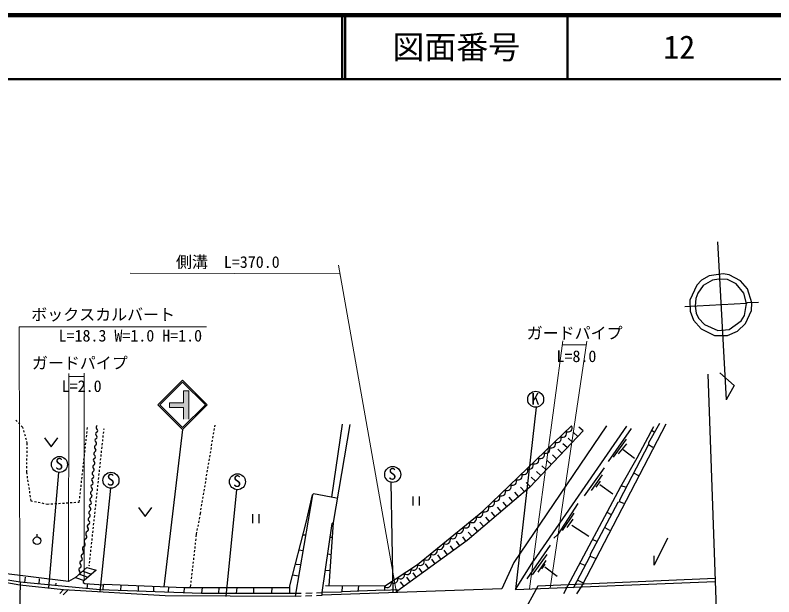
# Model space of a CAD drawing. Units: millimetres, scale not verified. Extents: x 40000 to 680000, y 20000 to 380000.
# Drawn here: x 457614 to 576297, y 288940 to 380000 of the extents above; entities that cross this region are included whole.
import ezdxf
from ezdxf.enums import TextEntityAlignment as Align

# ---------------------------------------------------------------- set-up
doc = ezdxf.new("R2010")
doc.units = ezdxf.units.MM
doc.header["$LTSCALE"] = 1000
doc.linetypes.add('CHAIN', pattern=[18.5, 12, -1.5, 3.5, -1.5])
for name, color, linetype, lineweight in [('M-BGD', 7, 'Continuous', 25), ('M-BMK', 2, 'CHAIN', 13), ('M-BMK-SRVR', 3, 'Continuous', 25), ('M-STR-HTXT', 7, 'Continuous', 13), ('M-STR-STR1', 1, 'Continuous', 25), ('M-STR-STRC', 7, 'Continuous', 25), ('M-TTL', 2, 'Continuous', 140), ('M-TTL-LINE', 7, 'Continuous', 50)]:
    doc.layers.add(name, color=color, linetype=linetype, lineweight=lineweight)
doc.layers.add('M-TTL-TXT', color=7, linetype='Continuous')
doc.styles.add('ＭＳ ゴシック', font='')
doc.styles.get('ＭＳ ゴシック').set_extended_font_data('MS Gothic')

msp = doc.modelspace()

# ---------------------------------------------------------------- hatches: boundary and pattern name
at = {"layer": 'M-STR-HTXT'}
msp.add_hatch(color=256, dxfattribs=at).paths.add_polyline_path([(484765, 316749), (484765, 321168), (483934, 321168), (483934, 319327), (481748, 319327), (481748, 318606), (483966, 318606), (483966, 316749)])

# ---------------------------------------------------------------- linework, layer by layer
at = {"layer": 'M-BGD'}
for p, q in [((567462, 344523), (568817, 319800)), ((568394, 339528), (566192, 339189)), ((569325, 339358), (568394, 339528)), ((565007, 338512), (564245, 337750)), ((566192, 339189), (565007, 338512)), ((566700, 338512), (565261, 337665)), ((567716, 338681), (566700, 338512)), ((569071, 338596), (567716, 338681)), ((570426, 337919), (569071, 338596)), ((571103, 338427), (569325, 339358)), ((572204, 337157), (571103, 338427)), ((564245, 337750), (563144, 335379)), ((565261, 337665), (564414, 336480)), ((571611, 336480), (570426, 337919)), ((572881, 334956), (572204, 337157)), ((564414, 336480), (564076, 335633)), ((572034, 334871), (571611, 336480)), ((572034, 334871), (562382, 334363)), ((563144, 335379), (563229, 333686)), ((564076, 335633), (563991, 334448)), ((571696, 333008), (572034, 334871)), ((572119, 334956), (572034, 334871)), ((573897, 335040), (572119, 334956)), ((572796, 333770), (572881, 334956)), ((563229, 333686), (563737, 332246)), ((563991, 334448), (564160, 333347)), ((571865, 331738), (572796, 333770)), ((564160, 333347), (564499, 332585)), ((564499, 332585), (565430, 331569)), ((571188, 332162), (571696, 333008)), ((563737, 332246), (564922, 330892)), ((565430, 331569), (567547, 330638)), ((569325, 330807), (571188, 332162)), ((570595, 330553), (571865, 331738)), ((564922, 330892), (567039, 329876)), ((567547, 330638), (569325, 330807)), ((569071, 329876), (570595, 330553)), ((567039, 329876), (569071, 329876)), ((567827, 323995), (570087, 322002)), ((570087, 322002), (568817, 319800)), ((539099, 318615), (535882, 290082)), ((457692, 316594), (457902, 316380)), ((458112, 316165), (458322, 315951)), ((458531, 315736), (458779, 315483)), ((488832, 315816), (488790, 315564)), ((508788, 315990), (507095, 304560)), ((509974, 315906), (507349, 300581)), ((550106, 315736), (535628, 294316)), ((559419, 315990), (546296, 290760)), ((558403, 316075), (556710, 313027)), ((458779, 315483), (458834, 315284)), ((458914, 314994), (458993, 314705)), ((468835, 314529), (468868, 314827)), ((468901, 315125), (468936, 315441)), ((471413, 314785), (471381, 314487)), ((471464, 315257), (471445, 315083)), ((488643, 314676), (488594, 314380)), ((488741, 315268), (488692, 314972)), ((546447, 314903), (538112, 306129)), ((553238, 315652), (538676, 294570)), ((545620, 314033), (544968, 314652)), ((546447, 314903), (545794, 315522)), ((554000, 315313), (550360, 310148)), ((557472, 315567), (554847, 310656)), ((557133, 315059), (557641, 314720)), ((459073, 314416), (459153, 314127)), ((459232, 313838), (459312, 313548)), ((462206, 313810), (463256, 312410)), ((463256, 312410), (464306, 313810)), ((468703, 313336), (468736, 313634)), ((468769, 313932), (468802, 314231)), ((471285, 313592), (471253, 313293)), ((471349, 314188), (471317, 313890)), ((488447, 313492), (488398, 313196)), ((488545, 314084), (488496, 313788)), ((544794, 313163), (544141, 313782)), ((551206, 310826), (553246, 313634)), ((459392, 313259), (459446, 313060)), ((459436, 312385), (459432, 312085)), ((459446, 313060), (459441, 312685)), ((468571, 312143), (468604, 312442)), ((468637, 312740), (468670, 313038)), ((471156, 312399), (471124, 312100)), ((471221, 312995), (471188, 312697)), ((488251, 312308), (488202, 312012)), ((488349, 312900), (488300, 312604)), ((543967, 312293), (543315, 312912)), ((553246, 312869), (551968, 311334)), ((556710, 312773), (552138, 304052)), ((556710, 313027), (556710, 312773)), ((556710, 312773), (557387, 312350)), ((459419, 311185), (459415, 310885)), ((459428, 311785), (459423, 311485)), ((468439, 310951), (468472, 311249)), ((468505, 311547), (468538, 311845)), ((471028, 311206), (470996, 310907)), ((471092, 311802), (471060, 311504)), ((488055, 311124), (488006, 310828)), ((488153, 311716), (488104, 311420)), ((542314, 310553), (541662, 311172)), ((543141, 311423), (542488, 312042)), ((552730, 312011), (554508, 310656)), ((459401, 309986), (459397, 309686)), ((459410, 310586), (459406, 310286)), ((468308, 309758), (468340, 310056)), ((468373, 310354), (468406, 310652)), ((470900, 310012), (470868, 309714)), ((470964, 310609), (470932, 310311)), ((487858, 309940), (487809, 309644)), ((487957, 310532), (487908, 310236)), ((541488, 309683), (540835, 310302)), ((554847, 310656), (552307, 306169)), ((459384, 308786), (459378, 308411)), ((459393, 309386), (459388, 309086)), ((468176, 308565), (468209, 308863)), ((468242, 309162), (468275, 309460)), ((470771, 308819), (470739, 308521)), ((470836, 309416), (470804, 309118)), ((487662, 308756), (487613, 308461)), ((487760, 309348), (487711, 309052)), ((540661, 308813), (540009, 309432)), ((549767, 309132), (546634, 304730)), ((459378, 308411), (459422, 308126)), ((459468, 307830), (459514, 307533)), ((462899, 290336), (464450, 308426)), ((468044, 307372), (468077, 307671)), ((468110, 307969), (468143, 308267)), ((470643, 307626), (470611, 307328)), ((470707, 308223), (470675, 307924)), ((487466, 307573), (487417, 307277)), ((487564, 308165), (487515, 307869)), ((539008, 307073), (538356, 307692)), ((539835, 307943), (539182, 308562)), ((549428, 308032), (547735, 305576)), ((554339, 308370), (555101, 307947)), ((459560, 307237), (459606, 306940)), ((459652, 306644), (459698, 306347)), ((467912, 306180), (467945, 306478)), ((467978, 306776), (468011, 307074)), ((470515, 306433), (470483, 306135)), ((470579, 307030), (470547, 306731)), ((487270, 306389), (487221, 306093)), ((487368, 306981), (487319, 306685)), ((516400, 306879), (516679, 289571)), ((538182, 306203), (537529, 306822)), ((548497, 306084), (549164, 307059)), ((549090, 306508), (551122, 305068)), ((553069, 306084), (552561, 306254)), ((459744, 306051), (459789, 305754)), ((459835, 305458), (459881, 305161)), ((467780, 304987), (467813, 305285)), ((467846, 305583), (467879, 305882)), ((470387, 305240), (470354, 304942)), ((470451, 305836), (470419, 305538)), ((472503, 305938), (470858, 289744)), ((487074, 305205), (487025, 304909)), ((487172, 305797), (487123, 305501)), ((492233, 305725), (490585, 288982)), ((504301, 305068), (504132, 304899)), ((507857, 304391), (504301, 305068)), ((538112, 306129), (528343, 297733)), ((536369, 304631), (535782, 305313)), ((537279, 305413), (536692, 306095)), ((552307, 306169), (544010, 290590)), ((459927, 304865), (459973, 304568)), ((460019, 304272), (460063, 303987)), ((460063, 303987), (460337, 303932)), ((460631, 303873), (460925, 303813)), ((467646, 303777), (467681, 304092)), ((467714, 304391), (467747, 304689)), ((470258, 304047), (470226, 303749)), ((470322, 304643), (470290, 304345)), ((486878, 304021), (486829, 303725)), ((486976, 304613), (486927, 304317)), ((504132, 304899), (501423, 289070)), ((503116, 300581), (504132, 304899)), ((519798, 304664), (519798, 303264)), ((520848, 303264), (520848, 304664)), ((535459, 303848), (534872, 304531)), ((552138, 304052), (552138, 303798)), ((461219, 303754), (461513, 303694)), ((461807, 303635), (462101, 303576)), ((462395, 303516), (462670, 303461)), ((462670, 303461), (462912, 303476)), ((463212, 303495), (463511, 303514)), ((463810, 303533), (464110, 303552)), ((464409, 303571), (464709, 303590)), ((465008, 303609), (465307, 303628)), ((465607, 303647), (465906, 303666)), ((466206, 303685), (466505, 303704)), ((466804, 303723), (467104, 303742)), ((467403, 303761), (467646, 303777)), ((470130, 302854), (470098, 302555)), ((470194, 303450), (470162, 303152)), ((476898, 302939), (477948, 301539)), ((477948, 301539), (478998, 302939)), ((486681, 302837), (486632, 302541)), ((486779, 303429), (486730, 303133)), ((533639, 302284), (533052, 302967)), ((534549, 303066), (533962, 303749)), ((545618, 303544), (542486, 298718)), ((551884, 303714), (547566, 295586)), ((552138, 303798), (551884, 303714)), ((552815, 303544), (552138, 303798)), ((470002, 301661), (469970, 301362)), ((470066, 302257), (470034, 301959)), ((486541, 301993), (486488, 301702)), ((486583, 302245), (486541, 301993)), ((494738, 301879), (494738, 300479)), ((495788, 300479), (495788, 301879)), ((532728, 301502), (532142, 302184)), ((545026, 302020), (543163, 299311)), ((550190, 302190), (550868, 301851)), ((469873, 300467), (469841, 300169)), ((469937, 301064), (469905, 300766)), ((486326, 300816), (486272, 300521)), ((486434, 301406), (486380, 301111)), ((500576, 290675), (503116, 300581)), ((505647, 289596), (507180, 300412)), ((507349, 300581), (506672, 290675)), ((507180, 300412), (507349, 300581)), ((530908, 299937), (530322, 300620)), ((531818, 300720), (531232, 301402)), ((544856, 301089), (543925, 299819)), ((469745, 299274), (469713, 298976)), ((469809, 299871), (469777, 299573)), ((486110, 299636), (486056, 299341)), ((486218, 300226), (486164, 299931)), ((529998, 299155), (529412, 299838)), ((544704, 300134), (547349, 298461)), ((549852, 299819), (550614, 299396)), ((461047, 298326), (461047, 298726)), ((469617, 298081), (469585, 297783)), ((469681, 298678), (469649, 298379)), ((485865, 298016), (485831, 297717)), ((485949, 298754), (485899, 298314)), ((486002, 299046), (485949, 298754)), ((502608, 298634), (503031, 298634)), ((506926, 298295), (507264, 298295)), ((528167, 297605), (527640, 298335)), ((529088, 298373), (528502, 299056)), ((542486, 298718), (541893, 298126)), ((547904, 297956), (548666, 297618)), ((559673, 298126), (557556, 293892)), ((469488, 296888), (469456, 296590)), ((469553, 297485), (469520, 297186)), ((485729, 296823), (485696, 296525)), ((485797, 297419), (485763, 297121)), ((528343, 297733), (517323, 289765)), ((526222, 296199), (525695, 296928)), ((527195, 296902), (526667, 297631)), ((541300, 297025), (537660, 291776)), ((469360, 295695), (469328, 295397)), ((469424, 296292), (469392, 295993)), ((485594, 295631), (485560, 295333)), ((485662, 296227), (485628, 295929)), ((502023, 296318), (502641, 296189)), ((506587, 295670), (507010, 295586)), ((524277, 294793), (523750, 295522)), ((525250, 295496), (524722, 296225)), ((540792, 295586), (538506, 292368)), ((547566, 295586), (547566, 295332)), ((469232, 294502), (469200, 294204)), ((469296, 295098), (469264, 294800)), ((485458, 294439), (485424, 294141)), ((485526, 295035), (485492, 294737)), ((523305, 294090), (522777, 294819)), ((535882, 290082), (538676, 294570)), ((540623, 294654), (539353, 292792)), ((544941, 290336), (547566, 295332)), ((547566, 295332), (548328, 294993)), ((557556, 293892), (557582, 295342)), ((467048, 291945), (468826, 293554)), ((468826, 293554), (470265, 293130)), ((469168, 293905), (469149, 293732)), ((485323, 293246), (485289, 292948)), ((485390, 293842), (485356, 293544)), ((501592, 294062), (502184, 293977)), ((521360, 292684), (520832, 293413)), ((522332, 293387), (521805, 294116)), ((535628, 294316), (533765, 290167)), ((540030, 293300), (540525, 294047)), ((540454, 293638), (542401, 292199)), ((545957, 294231), (546719, 293892)), ((453078, 292114), (458412, 291268)), ((465947, 291352), (454940, 292707)), ((459174, 292030), (459089, 291183)), ((467657, 292497), (468989, 292028)), ((468178, 292968), (469536, 292501)), ((470265, 293130), (468402, 291522)), ((485187, 292054), (485153, 291756)), ((485255, 292650), (485221, 292352)), ((501008, 292362), (501960, 292208)), ((506164, 293130), (506841, 293046)), ((519415, 291278), (518887, 292007)), ((520387, 291981), (519860, 292710)), ((453924, 291606), (458327, 290844)), ((458412, 291268), (458242, 284494)), ((458327, 291352), (458412, 291268)), ((458327, 290844), (465185, 290082)), ((458412, 291268), (470858, 290082)), ((461375, 291776), (461290, 290929)), ((464000, 291098), (463915, 290675)), ((467048, 291945), (465947, 291352)), ((467048, 291945), (468402, 291522)), ((468318, 291437), (468233, 291352)), ((468233, 291352), (468233, 291183)), ((468233, 291183), (468487, 291014)), ((468402, 291522), (468318, 291437)), ((468487, 291014), (471450, 290844)), ((468910, 291014), (468826, 290252)), ((471366, 290082), (471450, 290844)), ((471450, 290844), (471535, 290929)), ((471535, 290929), (484066, 290421)), ((485051, 290862), (485001, 290421)), ((485119, 291458), (485085, 291160)), ((518442, 290575), (517915, 291304)), ((535882, 290082), (567121, 291359)), ((545534, 291606), (546380, 291183)), ((465185, 290082), (464578, 289455)), ((465903, 290040), (465138, 289250)), ((465185, 290082), (481102, 289151)), ((470858, 290082), (486775, 289490)), ((474160, 290760), (474075, 289913)), ((476869, 290675), (476869, 289828)), ((479240, 290590), (479240, 289744)), ((481610, 290506), (481526, 289659)), ((484066, 290421), (483981, 289574)), ((484066, 290421), (500576, 290421)), ((486860, 290421), (486775, 289490)), ((489484, 290336), (489400, 289490)), ((492278, 290336), (492194, 289490)), ((494903, 290336), (494903, 289490)), ((497782, 290421), (497697, 289490)), ((500576, 289574), (500576, 290675)), ((504770, 289574), (505647, 289596)), ((508534, 289659), (505647, 289596)), ((505649, 289186), (505647, 289596)), ((533765, 290167), (505649, 289186)), ((515392, 290590), (506164, 290675)), ((508704, 289744), (508534, 289659)), ((508788, 290590), (508704, 289744)), ((515392, 289998), (508704, 289744)), ((511328, 290590), (511244, 289828)), ((515392, 290590), (515392, 289998)), ((515392, 289998), (517302, 290099)), ((517302, 290099), (517334, 289594)), ((544010, 290590), (543417, 289405)), ((546296, 290760), (545449, 289405)), ((481102, 289151), (501423, 289070)), ((486775, 289490), (501495, 289490)), ((501423, 289070), (502336, 289095)), ((501495, 289490), (502371, 289512)), ((503036, 289114), (504036, 289142)), ((503071, 289530), (504071, 289556)), ((504735, 289161), (505649, 289186))]:
    msp.add_line(p, q, dxfattribs=at)
msp.add_lwpolyline([(515392, 290590), (520546, 293983), (530752, 302349), (544662, 315701)], dxfattribs=at)
for centre, radius in [((539040, 319864), 1250), ((464547, 309672), 1250), ((516672, 308099), 1250), ((472603, 307184), 1250), ((492391, 306965), 1250), ((461047, 297726), 600)]:
    msp.add_circle(centre, radius, dxfattribs=at)
for centre, radius, start, end in [((470568, 315469), 296, 114.62074, 235.43603), ((544149, 315365), 613, 234.4538, 33.20035), ((470479, 314443), 296, 114.62074, 235.43603), ((470232, 314981), 296, 294.62074, 55.43603), ((543280, 314531), 613, 234.4538, 33.20035), ((470389, 313416), 296, 114.62074, 235.43603), ((470142, 313955), 296, 294.62074, 55.43603), ((542410, 313696), 613, 234.4538, 33.20035), ((470300, 312389), 296, 114.62074, 235.43603), ((469964, 311901), 296, 294.62074, 55.43603), ((470053, 312928), 296, 294.62074, 55.43603), ((540671, 312027), 613, 234.4538, 33.20035), ((541541, 312862), 613, 234.4538, 33.20035), ((470211, 311362), 296, 114.62074, 235.43603), ((469874, 310874), 296, 294.62074, 55.43603), ((539802, 311193), 613, 234.4538, 33.20035), ((470121, 310335), 296, 114.62074, 235.43603), ((469785, 309847), 296, 294.62074, 55.43603), ((538063, 309524), 613, 234.4538, 33.20035), ((538933, 310358), 613, 234.4538, 33.20035), ((470032, 309308), 296, 114.62074, 235.43603), ((469696, 308820), 296, 294.62074, 55.43603), ((537194, 308689), 613, 234.4538, 33.20035), ((469853, 307255), 296, 114.62074, 235.43603), ((469943, 308281), 296, 114.62074, 235.43603), ((469606, 307793), 296, 294.62074, 55.43603), ((536324, 307855), 613, 234.4538, 33.20035), ((469764, 306228), 296, 114.62074, 235.43603), ((469517, 306766), 296, 294.62074, 55.43603), ((534586, 306186), 613, 234.4538, 33.20035), ((535455, 307020), 613, 234.4538, 33.20035), ((469675, 305201), 296, 114.62074, 235.43603), ((469428, 305740), 296, 294.62074, 55.43603), ((533716, 305351), 613, 234.4538, 33.20035), ((469585, 304174), 296, 114.62074, 235.43603), ((469249, 303686), 296, 294.62074, 55.43603), ((469338, 304713), 296, 294.62074, 55.43603), ((531978, 303682), 613, 234.4538, 33.20035), ((532847, 304517), 613, 234.4538, 33.20035), ((469496, 303147), 296, 114.62074, 235.43603), ((469160, 302659), 296, 294.62074, 55.43603), ((531108, 302848), 613, 234.4538, 33.20035), ((469407, 302120), 296, 114.62074, 235.43603), ((469070, 301632), 296, 294.62074, 55.43603), ((529103, 301237), 685, 235.03373, 23.64972), ((530124, 302074), 685, 235.03373, 23.64972), ((469265, 299994), 378, 115.14763, 221.03207), ((469317, 301093), 296, 114.62074, 235.43603), ((468981, 300605), 296, 294.62074, 55.43603), ((528083, 300401), 685, 235.03373, 23.64972), ((469016, 298815), 378, 115.14763, 221.03207), ((468695, 299499), 378, 295.14763, 41.03207), ((527062, 299564), 685, 235.03373, 23.64972), ((468768, 297636), 378, 115.14763, 221.03207), ((468447, 298320), 378, 295.14763, 41.03207), ((525021, 297891), 685, 235.03373, 23.64972), ((526042, 298728), 685, 235.03373, 23.64972), ((468519, 296457), 378, 115.14763, 221.03207), ((468198, 297141), 378, 295.14763, 41.03207), ((524000, 297055), 685, 235.03373, 23.64972), ((468231, 295326), 318, 112.42508, 228.69313), ((467949, 295962), 378, 295.14763, 41.03207), ((521959, 295381), 685, 235.03373, 23.64972), ((522980, 296218), 685, 235.03373, 23.64972), ((468054, 294261), 318, 112.42508, 228.69313), ((467812, 294849), 318, 292.42508, 48.69313), ((520939, 294545), 685, 235.03373, 23.64972), ((467877, 293197), 318, 112.42508, 228.69313), ((467634, 293784), 318, 292.42508, 48.69313), ((518928, 293074), 631, 225.31854, 21.39813), ((519959, 293753), 631, 225.31854, 21.39813), ((467457, 292719), 318, 292.42508, 48.69313), ((517897, 292396), 631, 225.31854, 21.39813), ((515836, 291039), 631, 225.31854, 21.39813), ((516867, 291717), 631, 225.31854, 21.39813)]:
    msp.add_arc(centre, radius, start, end, dxfattribs=at)
at = {"layer": 'M-BMK'}
msp.add_arc((484037, 465830), 181021, 232.92846, 264.59002, dxfattribs=at)
at = {"layer": 'M-BMK-SRVR'}
msp.add_line((565972, 323783), (567275, 287034), dxfattribs=at)
at = {"layer": 'M-STR-HTXT'}
for p, q in [((508196, 340882), (517279, 289592)), ((475599, 339612), (508365, 339528)), ((487539, 331230), (458242, 331230)), ((458242, 331230), (458327, 291352)), ((543315, 329032), (538097, 290173)), ((547058, 328944), (541321, 290305)), ((543232, 328411), (546972, 328411)), ((466030, 323903), (465947, 291352)), ((466116, 323441), (468402, 323441)), ((468402, 291522), (468402, 323949)), ((479951, 319004), (483812, 322865)), ((483812, 322865), (487672, 319004)), ((480248, 319004), (483812, 322568)), ((483812, 322568), (487375, 319004)), ((483934, 319327), (483934, 321168)), ((483934, 321168), (484765, 321168)), ((484765, 321168), (484765, 316749)), ((481748, 319327), (481748, 318606)), ((481748, 319327), (483934, 319327)), ((483812, 315144), (479951, 319004)), ((483812, 315441), (480248, 319004)), ((483966, 318606), (481748, 318606)), ((487672, 319004), (483812, 315144)), ((487375, 319004), (483812, 315441)), ((483966, 316749), (483966, 318606))]:
    msp.add_line(p, q, dxfattribs=at)
at = {"layer": 'M-STR-STR1'}
for p, q in [((567104, 291836), (539398, 290587)), ((539398, 290587), (533247, 279498))]:
    msp.add_line(p, q, dxfattribs=at)
at = {"layer": 'M-STR-STRC'}
msp.add_line((483812, 315144), (480848, 290506), dxfattribs=at)
at = {"layer": 'M-TTL'}
msp.add_line((680000, 380000), (40000, 380000), dxfattribs=at)
at = {"layer": 'M-TTL-LINE'}
for p, q in [((508747, 380000), (508747, 370000)), ((509247, 380000), (509247, 370000)), ((543997, 380000), (543997, 370000)), ((40000, 370000), (680000, 370000))]:
    msp.add_line(p, q, dxfattribs=at)

# ---------------------------------------------------------------- texts
at = {"layer": 'M-BGD', "style": 'ＭＳ ゴシック'}
for s, p in [('K', (538362, 318490)), ('S', (463868, 308298)), ('S', (515993, 306726)), ('S', (471925, 305810)), ('S', (491712, 305592))]:
    msp.add_text(s, height=1833, dxfattribs=at).set_placement(p, align=Align.BOTTOM_LEFT)
at = {"layer": 'M-STR-HTXT', "style": 'ＭＳ ゴシック'}
for s, p in [('側溝\u3000L=370.0', (482764, 339890)), ('ボックスカルバート', (460123, 331665)), ('ガードパイプ', (537636, 328764)), ('L=18.3 W=1.0 H=1.0', (464409, 328358)), ('ガードパイプ', (460232, 324082)), ('L=8.0', (542301, 325139)), ('L=2.0', (464898, 320456))]:
    msp.add_text(s, height=1833, dxfattribs=at).set_placement(p, align=Align.BOTTOM_LEFT)
at = {"layer": 'M-TTL-TXT', "style": 'ＭＳ ゴシック'}
for s, p in [('図面番号', (526622, 375000)), ('12', (561497, 375000))]:
    msp.add_text(s, height=3666, dxfattribs=at).set_placement(p, align=Align.MIDDLE_CENTER)

doc.saveas('drawing.dxf')
